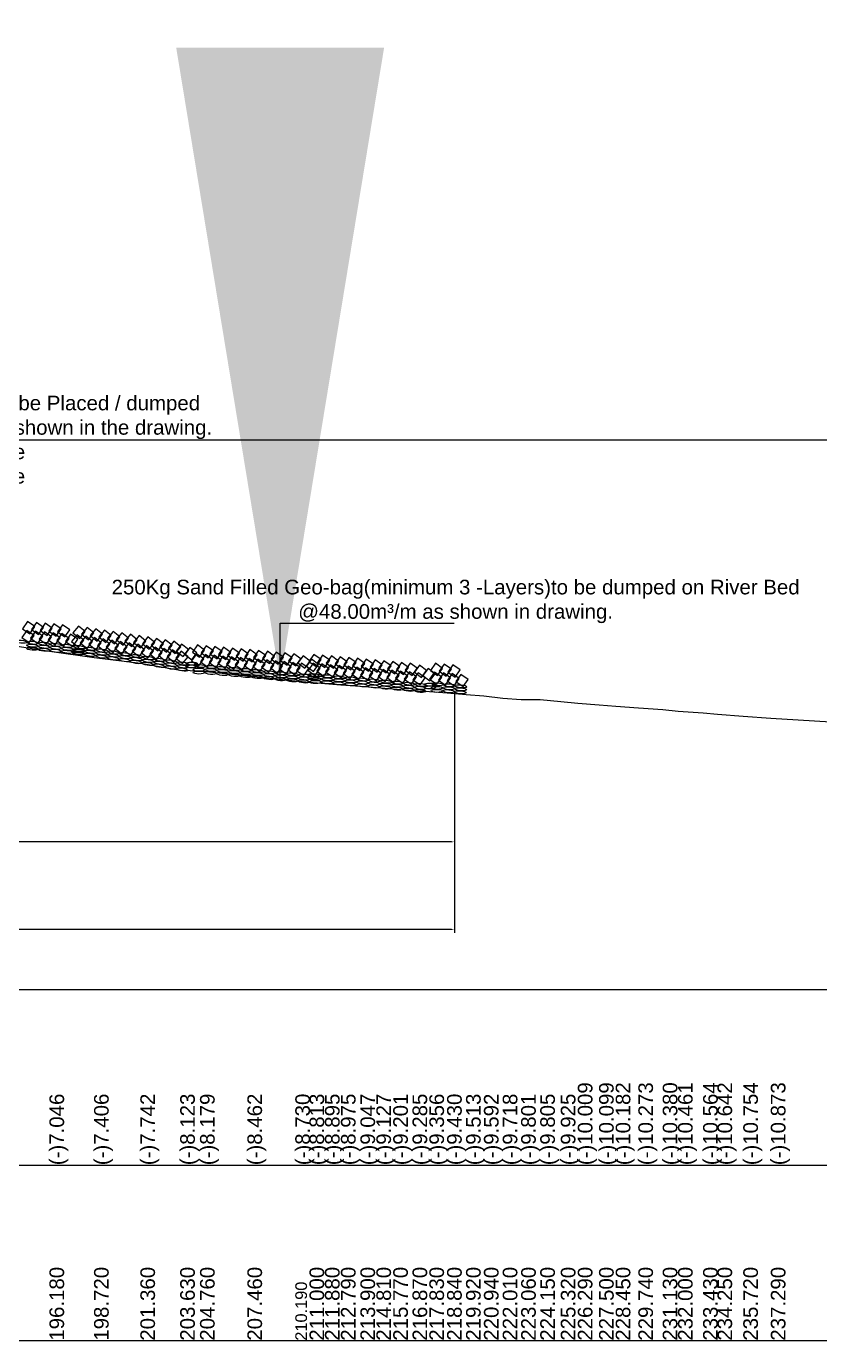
# Model space of a CAD drawing. Header units: inches. Extents: x -885 to 26362, y -28010 to 990.
# Drawn here: x 4471.6 to 4516.8, y -12493.4 to -12418.6 of the extents above; entities that cross this region are included whole.
import ezdxf

# ---------------------------------------------------------------- set-up
doc = ezdxf.new("R2010")
doc.units = ezdxf.units.IN
doc.header["$MEASUREMENT"] = 0
doc.header["$PDMODE"] = 3
for name, color, linetype, lineweight in [('Cross section Data Border', 7, 'Continuous', 9), ('Cross Section Labels', 7, 'Continuous', 9), ('Existing_Bed_Level for Xsection', 7, 'Continuous', 0), ('Long Section Labels', 7, 'Continuous', 9)]:
    doc.layers.add(name, color=color, linetype=linetype, lineweight=lineweight)
doc.styles.get("Standard").update_dxf_attribs({"font": 'arial.ttf'})
doc.dimstyles.get("Standard").update_dxf_attribs({"dimtxt": 0.18, "dimasz": 0.18, "dimexe": 0.18, "dimexo": 0.0625, "dimgap": 0.09, "dimtad": 0, "dimtih": 1, "dimtoh": 1, "dimdec": 4, "dimzin": 0, "dimdsep": 46, "dimtxsty": 'Standard', "dimcen": 0.09, "dimadec": 0, "dimazin": 0, "dimtfac": 1, "dimtdec": 4, "dimtofl": 0, "dimtmove": 0, "dimatfit": 3, "dimfxl": 1, "dimtolj": 1, "dimtzin": 0, "dimarcsym": 0})

# ---------------------------------------------------------------- blocks, each defined once
blk = doc.blocks.new('*D16')
at = {"layer": 'Cross Section Labels', "color": 0, "lineweight": -2, "transparency": 16777216}
for p, q in [((4433.418, -12445.887), (4433.418, -12465.198)), ((4495.998, -12456.538), (4495.998, -12465.198)), ((4433.598, -12465.018), (4463.735, -12465.018)), ((4495.818, -12465.018), (4465.681, -12465.018))]:
    blk.add_line(p, q, dxfattribs=at)
at = {"layer": 'Cross Section Labels', "color": 0, "transparency": 16777216}
for points in [[(4433.598, -12464.988), (4433.598, -12465.048), (4433.418, -12465.018)], [(4495.818, -12464.988), (4495.818, -12465.048), (4495.998, -12465.018)]]:
    blk.add_solid(points, dxfattribs=at)
at = {"layer": 'Defpoints', "color": 0, "transparency": 16777216}
for p in [(4433.418, -12445.825), (4495.998, -12456.475), (4495.998, -12465.018)]:
    blk.add_point(p, dxfattribs=at)
at = {"layer": 'Cross Section Labels', "color": 0, "transparency": 16777216, "insert": (4464.708, -12465.018), "char_height": 0.36, "attachment_point": 5}
blk.add_mtext('\\A1;63.00 m', dxfattribs=at)
blk = doc.blocks.new('*D17')
at = {"layer": 'Cross Section Labels', "color": 0, "lineweight": -2, "transparency": 16777216}
for p, q in [((4433.418, -12445.887), (4433.418, -12470.191)), ((4495.998, -12456.638), (4495.998, -12470.191)), ((4433.598, -12470.011), (4462.058, -12470.011)), ((4495.818, -12470.011), (4467.358, -12470.011))]:
    blk.add_line(p, q, dxfattribs=at)
at = {"layer": 'Cross Section Labels', "color": 0, "transparency": 16777216}
for points in [[(4433.598, -12469.981), (4433.598, -12470.041), (4433.418, -12470.011)], [(4495.818, -12469.981), (4495.818, -12470.041), (4495.998, -12470.011)]]:
    blk.add_solid(points, dxfattribs=at)
at = {"layer": 'Defpoints', "color": 0, "transparency": 16777216}
for p in [(4433.418, -12445.825), (4495.998, -12456.576), (4495.998, -12470.011)]:
    blk.add_point(p, dxfattribs=at)
at = {"layer": 'Cross Section Labels', "color": 0, "transparency": 16777216, "insert": (4464.708, -12470.011), "char_height": 0.36, "attachment_point": 5}
blk.add_mtext('\\A1;Block @49.00 m³/m ^JGoo Bag @48.00 m³/m ', dxfattribs=at)

msp = doc.modelspace()

# ---------------------------------------------------------------- linework, layer by layer
at = {"layer": 'Cross section Data Border'}
msp.add_lwpolyline([(4246.984345, -12473.429598), (4545.159205, -12473.429598), (4545.159205, -12493.409598), (4246.984345, -12493.409598)], close=True, dxfattribs=at)
msp.add_lwpolyline([(4246.984345, -12483.419598), (4545.159205, -12483.419598)], dxfattribs=at)
at = {"layer": 'Existing_Bed_Level for Xsection'}
for points in [[(4276.954345, -12442.127598), (4541.829205, -12442.127598)], [(4470.490615, -12453.779934), (4472.938165, -12454.161552), (4475.475625, -12454.521192), (4478.112985, -12454.856856), (4480.380715, -12455.237475), (4481.509585, -12455.293419), (4484.206885, -12455.576136), (4486.934155, -12455.843868), (4487.743345, -12455.926785), (4488.622465, -12456.008703), (4489.531555, -12456.088623), (4490.640445, -12456.160551), (4491.549535, -12456.240471), (4492.508575, -12456.314397), (4493.607475, -12456.398313), (4494.566515, -12456.469242), (4495.575505, -12456.543168), (4496.654425, -12456.626085), (4497.673405, -12456.705006), (4498.742335, -12456.83088), (4499.791285, -12456.913797), (4500.880195, -12456.917793), (4502.049025, -12457.037673), (4503.018055, -12457.121589), (4504.226845, -12457.211499), (4505.175895, -12457.294416), (4506.464605, -12457.385325), (4507.853215, -12457.492218), (4508.722345, -12457.573137), (4510.150915, -12457.676034), (4510.970095, -12457.753956), (4512.438625, -12457.865844), (4514.007055, -12457.984725), (4518.053005, -12458.218491)]]:
    msp.add_lwpolyline(points, dxfattribs=at)
at = {"layer": 'Long Section Labels'}
for points in [[(4472.104397, -12452.768795), (4471.695384, -12452.482075), (4471.408663, -12452.891087), (4471.817676, -12453.177808)], [(4472.601946, -12452.812894), (4472.192934, -12452.526173), (4471.906213, -12452.935186), (4472.315226, -12453.221907)], [(4473.099496, -12452.856993), (4472.690483, -12452.570272), (4472.403762, -12452.979285), (4472.812775, -12453.266006)], [(4473.597046, -12452.901092), (4473.188033, -12452.614371), (4472.901312, -12453.023384), (4473.310325, -12453.310105)], [(4474.094595, -12452.945191), (4473.685582, -12452.65847), (4473.398862, -12453.067483), (4473.807874, -12453.354204)], [(4474.978815, -12453.047805), (4474.589806, -12452.734481), (4474.276481, -12453.12349), (4474.66549, -12453.436814)], [(4472.060298, -12453.266345), (4471.651285, -12452.979624), (4471.364565, -12453.388637), (4471.773577, -12453.675358)], [(4472.557848, -12453.310444), (4472.148835, -12453.023723), (4471.862114, -12453.432736), (4472.271127, -12453.719457)], [(4473.055397, -12453.354542), (4472.646384, -12453.067822), (4472.359664, -12453.476835), (4472.768676, -12453.763555)], [(4473.552947, -12453.398641), (4473.143934, -12453.111921), (4472.857213, -12453.520934), (4473.266226, -12453.807654)], [(4474.050496, -12453.44274), (4473.641483, -12453.15602), (4473.354763, -12453.565032), (4473.763776, -12453.851753)], [(4474.548046, -12453.486839), (4474.139033, -12453.200118), (4473.852312, -12453.609131), (4474.261325, -12453.895852)], [(4474.901677, -12453.541313), (4474.512668, -12453.227989), (4474.199343, -12453.616998), (4474.588352, -12453.930322)], [(4475.395185, -12453.618451), (4475.006176, -12453.305127), (4474.692851, -12453.694136), (4475.08186, -12454.00746)], [(4475.472323, -12453.124943), (4475.083314, -12452.811619), (4474.769989, -12453.200628), (4475.158998, -12453.513952)], [(4475.888693, -12453.695589), (4475.499683, -12453.382265), (4475.186359, -12453.771274), (4475.575368, -12454.084598)], [(4475.96583, -12453.202081), (4475.576821, -12452.888757), (4475.263497, -12453.277766), (4475.652506, -12453.59109)], [(4476.3822, -12453.772727), (4475.993191, -12453.459403), (4475.679867, -12453.848412), (4476.068876, -12454.161736)], [(4476.459338, -12453.279219), (4476.070329, -12452.965895), (4475.757005, -12453.354904), (4476.146014, -12453.668228)], [(4476.952846, -12453.356357), (4476.563837, -12453.043033), (4476.250513, -12453.432042), (4476.639522, -12453.745366)], [(4477.446354, -12453.433495), (4477.057345, -12453.12017), (4476.74402, -12453.509179), (4477.13303, -12453.822504)], [(4477.939862, -12453.510633), (4477.550853, -12453.197308), (4477.237528, -12453.586317), (4477.626537, -12453.899642)], [(4478.43337, -12453.587771), (4478.044361, -12453.274446), (4477.731036, -12453.663455), (4478.120045, -12453.97678)], [(4478.934179, -12453.671005), (4478.547073, -12453.355333), (4478.231401, -12453.742439), (4478.618507, -12454.058112)], [(4479.427212, -12453.751128), (4479.040105, -12453.435455), (4478.724433, -12453.822562), (4479.111539, -12454.138234)], [(4476.875708, -12453.849865), (4476.486699, -12453.53654), (4476.173375, -12453.925549), (4476.562384, -12454.238874)], [(4477.369216, -12453.927003), (4476.980207, -12453.613678), (4476.666883, -12454.002687), (4477.055892, -12454.316012)], [(4477.862724, -12454.004141), (4477.473715, -12453.690816), (4477.16039, -12454.079825), (4477.5494, -12454.39315)], [(4478.356232, -12454.081278), (4477.967223, -12453.767954), (4477.653898, -12454.156963), (4478.042907, -12454.470288)], [(4478.854057, -12454.164037), (4478.466951, -12453.848365), (4478.151278, -12454.235471), (4478.538384, -12454.551144)], [(4479.347089, -12454.24416), (4478.959983, -12453.928488), (4478.64431, -12454.315594), (4479.031417, -12454.631266)], [(4479.840121, -12454.324283), (4479.453015, -12454.00861), (4479.137343, -12454.395716), (4479.524449, -12454.711389)], [(4479.920244, -12453.83125), (4479.533138, -12453.515578), (4479.217465, -12453.902684), (4479.604571, -12454.218357)], [(4480.333153, -12454.404405), (4479.946047, -12454.088733), (4479.630375, -12454.475839), (4480.017481, -12454.791511)], [(4480.413276, -12453.911373), (4480.02617, -12453.595701), (4479.710497, -12453.982807), (4480.097603, -12454.298479)], [(4480.826185, -12454.484528), (4480.439079, -12454.168855), (4480.123407, -12454.555961), (4480.510513, -12454.871634)], [(4480.856609, -12454.073057), (4480.457441, -12453.772782), (4480.157166, -12454.17195), (4480.556334, -12454.472225)], [(4481.33586, -12454.259516), (4480.934882, -12453.961661), (4480.637028, -12454.362639), (4481.038005, -12454.660493)], [(4481.770814, -12454.100448), (4481.361801, -12453.813728), (4481.07508, -12454.222741), (4481.484093, -12454.509461)], [(4482.268363, -12454.144547), (4481.85935, -12453.857827), (4481.57263, -12454.26684), (4481.981642, -12454.55356)], [(4482.765913, -12454.188646), (4482.3569, -12453.901926), (4482.070179, -12454.310938), (4482.479192, -12454.597659)], [(4483.263462, -12454.232745), (4482.854449, -12453.946024), (4482.567729, -12454.355037), (4482.976742, -12454.641758)], [(4483.761012, -12454.276844), (4483.351999, -12453.990123), (4483.065278, -12454.399136), (4483.474291, -12454.685857)], [(4484.258561, -12454.320943), (4483.849548, -12454.034222), (4483.562828, -12454.443235), (4483.971841, -12454.729956)], [(4484.756111, -12454.365042), (4484.347098, -12454.078321), (4484.060377, -12454.487334), (4484.46939, -12454.774054)], [(4485.25366, -12454.40914), (4484.844647, -12454.12242), (4484.557927, -12454.531433), (4484.96694, -12454.818153)], [(4485.758902, -12454.458836), (4485.351631, -12454.169646), (4485.062441, -12454.576917), (4485.469711, -12454.866107)], [(4486.256175, -12454.505945), (4485.848905, -12454.216755), (4485.559715, -12454.624025), (4485.966985, -12454.913215)], [(4481.726715, -12454.597998), (4481.317702, -12454.311277), (4481.030981, -12454.72029), (4481.439994, -12455.007011)], [(4482.224264, -12454.642097), (4481.815251, -12454.355376), (4481.528531, -12454.764389), (4481.937544, -12455.05111)], [(4482.721814, -12454.686196), (4482.312801, -12454.399475), (4482.02608, -12454.808488), (4482.435093, -12455.095209)], [(4483.219363, -12454.730295), (4482.81035, -12454.443574), (4482.52363, -12454.852587), (4482.932643, -12455.139307)], [(4483.716913, -12454.774393), (4483.3079, -12454.487673), (4483.021179, -12454.896686), (4483.430192, -12455.183406)], [(4484.214462, -12454.818492), (4483.80545, -12454.531772), (4483.518729, -12454.940784), (4483.927742, -12455.227505)], [(4484.712012, -12454.862591), (4484.302999, -12454.57587), (4484.016278, -12454.984883), (4484.425291, -12455.271604)], [(4485.209561, -12454.90669), (4484.800549, -12454.619969), (4484.513828, -12455.028982), (4484.922841, -12455.315703)], [(4485.711793, -12454.95611), (4485.304523, -12454.66692), (4485.015332, -12455.07419), (4485.422603, -12455.36338)], [(4486.209067, -12455.003218), (4485.801796, -12454.714028), (4485.512606, -12455.121299), (4485.919876, -12455.410489)], [(4486.70634, -12455.050327), (4486.29907, -12454.761137), (4486.00988, -12455.168407), (4486.41715, -12455.457598)], [(4486.753449, -12454.553053), (4486.346178, -12454.263863), (4486.056988, -12454.671134), (4486.464259, -12454.960324)], [(4487.203614, -12455.097436), (4486.796343, -12454.808245), (4486.507153, -12455.215516), (4486.914424, -12455.504706)], [(4487.250722, -12454.600162), (4486.843452, -12454.310972), (4486.554262, -12454.718242), (4486.961532, -12455.007433)], [(4487.700887, -12455.144544), (4487.293617, -12454.855354), (4487.004427, -12455.262624), (4487.411697, -12455.551815)], [(4487.782922, -12454.731775), (4487.383754, -12454.4315), (4487.083478, -12454.830668), (4487.482646, -12455.130943)], [(4488.262172, -12454.918233), (4487.861195, -12454.620379), (4487.56334, -12455.021356), (4487.964318, -12455.319211)], [(4488.356465, -12455.135189), (4487.947453, -12454.848468), (4487.660732, -12455.257481), (4488.069745, -12455.544202)], [(4488.400564, -12454.637639), (4487.991551, -12454.350919), (4487.704831, -12454.759932), (4488.113844, -12455.046652)], [(4488.854015, -12455.179288), (4488.445002, -12454.892567), (4488.158281, -12455.30158), (4488.567294, -12455.588301)], [(4488.898114, -12454.681738), (4488.489101, -12454.395018), (4488.20238, -12454.80403), (4488.611393, -12455.090751)], [(4489.351565, -12455.223387), (4488.942552, -12454.936666), (4488.655831, -12455.345679), (4489.064844, -12455.632399)], [(4489.395663, -12454.725837), (4488.98665, -12454.439116), (4488.69993, -12454.848129), (4489.108943, -12455.13485)], [(4489.849114, -12455.267485), (4489.440101, -12454.980765), (4489.153381, -12455.389778), (4489.562393, -12455.676498)], [(4489.893213, -12454.769936), (4489.4842, -12454.483215), (4489.197479, -12454.892228), (4489.606492, -12455.178949)], [(4490.390762, -12454.814035), (4489.98175, -12454.527314), (4489.695029, -12454.936327), (4490.104042, -12455.223048)], [(4490.888312, -12454.858134), (4490.479299, -12454.571413), (4490.192578, -12454.980426), (4490.601591, -12455.267146)], [(4491.385862, -12454.902232), (4490.976849, -12454.615512), (4490.690128, -12455.024525), (4491.099141, -12455.311245)], [(4491.883411, -12454.946331), (4491.474398, -12454.659611), (4491.187678, -12455.068623), (4491.59669, -12455.355344)], [(4492.388652, -12454.996027), (4491.981382, -12454.706837), (4491.692192, -12455.114107), (4492.099462, -12455.403298)], [(4492.885926, -12455.043136), (4492.478655, -12454.753946), (4492.189465, -12455.161216), (4492.596736, -12455.450406)], [(4493.3832, -12455.090244), (4492.975929, -12454.801054), (4492.686739, -12455.208325), (4493.094009, -12455.497515)], [(4493.880473, -12455.137353), (4493.473203, -12454.848163), (4493.184012, -12455.255433), (4493.591283, -12455.544623)], [(4494.412672, -12455.268966), (4494.013504, -12454.968691), (4493.713229, -12455.367858), (4494.112397, -12455.668134)], [(4495.320753, -12455.142944), (4494.91174, -12454.856224), (4494.625019, -12455.265237), (4495.034032, -12455.551957)], [(4495.818302, -12455.187043), (4495.409289, -12454.900323), (4495.122569, -12455.309335), (4495.531581, -12455.596056)], [(4496.315852, -12455.231142), (4495.906839, -12454.944421), (4495.620118, -12455.353434), (4496.029131, -12455.640155)], [(4490.346664, -12455.311584), (4489.937651, -12455.024864), (4489.65093, -12455.433876), (4490.059943, -12455.720597)], [(4490.844213, -12455.355683), (4490.4352, -12455.068962), (4490.14848, -12455.477975), (4490.557492, -12455.764696)], [(4491.341763, -12455.399782), (4490.93275, -12455.113061), (4490.646029, -12455.522074), (4491.055042, -12455.808795)], [(4491.839312, -12455.443881), (4491.430299, -12455.15716), (4491.143579, -12455.566173), (4491.552592, -12455.852894)], [(4492.341544, -12455.493301), (4491.934273, -12455.204111), (4491.645083, -12455.611381), (4492.052354, -12455.900571)], [(4492.838817, -12455.540409), (4492.431547, -12455.251219), (4492.142357, -12455.65849), (4492.549627, -12455.94768)], [(4493.336091, -12455.587518), (4492.92882, -12455.298328), (4492.63963, -12455.705598), (4493.046901, -12455.994788)], [(4493.833365, -12455.634626), (4493.426094, -12455.345436), (4493.136904, -12455.752707), (4493.544174, -12456.041897)], [(4494.330638, -12455.681735), (4493.923368, -12455.392545), (4493.634177, -12455.799815), (4494.041448, -12456.089006)], [(4494.891923, -12455.455424), (4494.490945, -12455.15757), (4494.193091, -12455.558547), (4494.594068, -12455.856402)], [(4495.276654, -12455.640494), (4494.867641, -12455.353773), (4494.58092, -12455.762786), (4494.989933, -12456.049507)], [(4495.774203, -12455.684593), (4495.36519, -12455.397872), (4495.07847, -12455.806885), (4495.487483, -12456.093606)], [(4496.271753, -12455.728692), (4495.86274, -12455.441971), (4495.576019, -12455.850984), (4495.985032, -12456.137704)], [(4496.769302, -12455.77279), (4496.360289, -12455.48607), (4496.073569, -12455.895083), (4496.482582, -12456.181803)]]:
    msp.add_lwpolyline(points, close=True, dxfattribs=at)
for centre, major_axis in [((4471.321067, -12453.62878), (0.331169, -0.029352)), ((4471.953418, -12454.025818), (0.331169, -0.029352)), ((4471.968411, -12453.856652), (0.331169, -0.029352)), ((4471.983405, -12453.687485), (0.331169, -0.029352)), ((4472.615756, -12454.084523), (0.331169, -0.029352)), ((4472.630749, -12453.915356), (0.331169, -0.029352)), ((4472.645743, -12453.746189), (0.331169, -0.029352)), ((4473.278094, -12454.143227), (0.331169, -0.029352)), ((4473.293087, -12453.97406), (0.331169, -0.029352)), ((4473.308081, -12453.804894), (0.331169, -0.029352)), ((4473.940432, -12454.201932), (0.331169, -0.029352)), ((4473.955425, -12454.032765), (0.331169, -0.029352)), ((4473.970419, -12453.863598), (0.331169, -0.029352)), ((4474.572219, -12454.304737), (0.331778, -0.021392)), ((4474.582887, -12454.139287), (0.331778, -0.021392)), ((4474.60277, -12454.260636), (0.331169, -0.029352)), ((4474.617763, -12454.091469), (0.331169, -0.029352)), ((4474.633457, -12453.930849), (0.328479, -0.051343)), ((4475.264187, -12454.201328), (0.328479, -0.051343)), ((4475.290414, -12454.033535), (0.328479, -0.051343)), ((4475.921145, -12454.304014), (0.328479, -0.051343)), ((4475.947372, -12454.136221), (0.328479, -0.051343)), ((4476.60433, -12454.238907), (0.328479, -0.051343)), ((4477.261287, -12454.341593), (0.328479, -0.051343)), ((4475.237961, -12454.36912), (0.328479, -0.051343)), ((4475.894918, -12454.471806), (0.328479, -0.051343)), ((4476.551876, -12454.574492), (0.328479, -0.051343)), ((4476.578103, -12454.4067), (0.328479, -0.051343)), ((4477.208834, -12454.677178), (0.328479, -0.051343)), ((4477.23506, -12454.509386), (0.328479, -0.051343)), ((4477.865791, -12454.779864), (0.328479, -0.051343)), ((4477.892018, -12454.612071), (0.328479, -0.051343)), ((4477.918245, -12454.444279), (0.328479, -0.051343)), ((4478.522691, -12454.886179), (0.328162, -0.05333)), ((4478.549932, -12454.718549), (0.328162, -0.05333)), ((4478.577174, -12454.550918), (0.328162, -0.05333)), ((4479.179015, -12454.992839), (0.328162, -0.05333)), ((4479.206257, -12454.825208), (0.328162, -0.05333)), ((4479.233498, -12454.657577), (0.328162, -0.05333)), ((4479.835339, -12455.099498), (0.328162, -0.05333)), ((4479.862581, -12454.931867), (0.328162, -0.05333)), ((4479.889822, -12454.764236), (0.328162, -0.05333)), ((4480.518905, -12455.038526), (0.328162, -0.05333)), ((4480.546147, -12454.870895), (0.328162, -0.05333)), ((4481.036543, -12455.035252), (0.332361, -0.008387)), ((4481.040725, -12454.869512), (0.332361, -0.008387)), ((4481.485033, -12455.004532), (0.331169, -0.029352)), ((4482.147371, -12455.063237), (0.331169, -0.029352)), ((4480.491663, -12455.206157), (0.328162, -0.05333)), ((4481.448458, -12455.215876), (0.332466, 0.000752)), ((4481.448833, -12455.381669), (0.332466, 0.000752)), ((4482.117384, -12455.401571), (0.331169, -0.029352)), ((4482.132378, -12455.232404), (0.331169, -0.029352)), ((4482.779722, -12455.460275), (0.331169, -0.029352)), ((4482.794716, -12455.291108), (0.331169, -0.029352)), ((4482.809709, -12455.121941), (0.331169, -0.029352)), ((4483.44206, -12455.518979), (0.331169, -0.029352)), ((4483.457053, -12455.349812), (0.331169, -0.029352)), ((4483.472047, -12455.180646), (0.331169, -0.029352)), ((4484.104398, -12455.577684), (0.331169, -0.029352)), ((4484.119391, -12455.408517), (0.331169, -0.029352)), ((4484.134385, -12455.23935), (0.331169, -0.029352)), ((4484.766736, -12455.636388), (0.331169, -0.029352)), ((4484.781729, -12455.467221), (0.331169, -0.029352)), ((4484.796723, -12455.298054), (0.331169, -0.029352)), ((4485.429257, -12455.698718), (0.330985, -0.031355)), ((4485.445274, -12455.529645), (0.330985, -0.031355)), ((4485.461291, -12455.360572), (0.330985, -0.031355)), ((4486.091228, -12455.761429), (0.330985, -0.031355)), ((4486.107245, -12455.592356), (0.330985, -0.031355)), ((4486.123262, -12455.423283), (0.330985, -0.031355)), ((4486.753198, -12455.824139), (0.330985, -0.031355)), ((4486.769215, -12455.655066), (0.330985, -0.031355)), ((4486.785232, -12455.485993), (0.330985, -0.031355)), ((4487.431186, -12455.717777), (0.330985, -0.031355)), ((4487.447203, -12455.548704), (0.330985, -0.031355)), ((4487.962855, -12455.69397), (0.332361, -0.008387)), ((4487.967037, -12455.52823), (0.332361, -0.008387)), ((4488.078208, -12455.753067), (0.332466, 0.000752)), ((4488.114784, -12455.541723), (0.331169, -0.029352)), ((4488.762128, -12455.769595), (0.331169, -0.029352)), ((4488.777122, -12455.600428), (0.331169, -0.029352)), ((4489.424466, -12455.828299), (0.331169, -0.029352)), ((4489.43946, -12455.659132), (0.331169, -0.029352)), ((4490.101798, -12455.717836), (0.331169, -0.029352)), ((4490.764136, -12455.776541), (0.331169, -0.029352)), ((4491.426474, -12455.835245), (0.331169, -0.029352)), ((4487.415169, -12455.88685), (0.330985, -0.031355)), ((4488.078583, -12455.918859), (0.332466, 0.000752)), ((4488.747135, -12455.938761), (0.331169, -0.029352)), ((4489.409473, -12455.997466), (0.331169, -0.029352)), ((4490.071811, -12456.05617), (0.331169, -0.029352)), ((4490.086804, -12455.887003), (0.331169, -0.029352)), ((4490.734149, -12456.114875), (0.331169, -0.029352)), ((4490.749142, -12455.945708), (0.331169, -0.029352)), ((4491.396486, -12456.173579), (0.331169, -0.029352)), ((4491.41148, -12456.004412), (0.331169, -0.029352)), ((4492.059008, -12456.235908), (0.330985, -0.031355)), ((4492.075025, -12456.066835), (0.330985, -0.031355)), ((4492.091042, -12455.897762), (0.330985, -0.031355)), ((4492.720979, -12456.298619), (0.330985, -0.031355)), ((4492.736996, -12456.129546), (0.330985, -0.031355)), ((4492.753012, -12455.960473), (0.330985, -0.031355)), ((4493.382949, -12456.36133), (0.330985, -0.031355)), ((4493.398966, -12456.192257), (0.330985, -0.031355)), ((4493.414983, -12456.023184), (0.330985, -0.031355)), ((4494.04492, -12456.424041), (0.330985, -0.031355)), ((4494.060937, -12456.254968), (0.330985, -0.031355)), ((4494.076954, -12456.085895), (0.330985, -0.031355)), ((4494.592606, -12456.231161), (0.332361, -0.008387)), ((4494.596788, -12456.06542), (0.332361, -0.008387)), ((4494.998397, -12456.258372), (0.332466, 0.000752)), ((4494.998772, -12456.424164), (0.332466, 0.000752)), ((4495.034972, -12456.047028), (0.331169, -0.029352)), ((4495.667323, -12456.444066), (0.331169, -0.029352)), ((4495.682317, -12456.2749), (0.331169, -0.029352)), ((4495.69731, -12456.105733), (0.331169, -0.029352)), ((4496.329661, -12456.502771), (0.331169, -0.029352)), ((4496.344654, -12456.333604), (0.331169, -0.029352)), ((4496.359648, -12456.164437), (0.331169, -0.029352))]:
    msp.add_ellipse(centre, major_axis=major_axis, ratio=0.255, dxfattribs=at)

# ---------------------------------------------------------------- texts
at = {"layer": 'Cross Section Labels', "char_height": 0.8325, "attachment_point": 8}
for s, insert in [(' Assorted 2 Layers C.C Blocks(excluding Blocks at key) to be Placed / dumped^J@49.00 m³/m (excluding void) at or below Working LWL as shown in the drawing.^J450 x 450 x 450-------- - 60 % by volume^J350 x 350 x 350-------- - 40 % by volume', (4461.218584, -12444.87173)), ('250Kg Sand Filled Geo-bag(minimum 3 -Layers)to be dumped on River Bed^J@48.00m³/m as shown in drawing.', (4496.061754, -12452.572117))]:
    msp.add_mtext(s, dxfattribs=dict(at, insert=insert))
at = {"layer": 'Long Section Labels', "attachment_point": 1, "rotation": 90}
for s, insert, char_height in [('(-)10.009', (4503.018055, -12483.419598), 0.8325), ('(-)10.099', (4504.226845, -12483.419598), 0.8325), ('(-)10.182', (4505.175895, -12483.419598), 0.8325), ('(-)10.273', (4506.464605, -12483.419598), 0.8325), ('(-)10.380', (4507.853215, -12483.419598), 0.8325), ('(-)10.461', (4508.722345, -12483.419598), 0.8325), ('(-)10.564', (4510.150915, -12483.419598), 0.8325), ('(-)10.642', (4510.970095, -12483.419598), 0.8325), ('(-)10.754', (4512.438625, -12483.419598), 0.8325), ('(-)10.873', (4514.007055, -12483.419598), 0.8325), ('(-)7.046', (4472.938165, -12483.419598), 0.8325), ('(-)7.406', (4475.475625, -12483.419598), 0.8325), ('(-)7.742', (4478.112985, -12483.419598), 0.8325), ('(-)8.123', (4480.380715, -12483.419598), 0.8325), ('(-)8.179', (4481.509585, -12483.419598), 0.8325), ('(-)8.462', (4484.206885, -12483.419598), 0.8325), ('(-)8.730', (4486.934155, -12483.419598), 0.8325), ('(-)8.813', (4487.743345, -12483.419598), 0.8325), ('(-)8.895', (4488.622465, -12483.419598), 0.8325), ('(-)8.975', (4489.531555, -12483.419598), 0.8325), ('(-)9.047', (4490.640445, -12483.419598), 0.8325), ('(-)9.127', (4491.549535, -12483.419598), 0.8325), ('(-)9.201', (4492.508575, -12483.419598), 0.8325), ('(-)9.285', (4493.607475, -12483.419598), 0.8325), ('(-)9.356', (4494.566515, -12483.419598), 0.8325), ('(-)9.430', (4495.575505, -12483.419598), 0.8325), ('(-)9.513', (4496.654425, -12483.419598), 0.8325), ('(-)9.592', (4497.673405, -12483.419598), 0.8325), ('(-)9.718', (4498.742335, -12483.419598), 0.8325), ('(-)9.801', (4499.791285, -12483.419598), 0.8325), ('(-)9.805', (4500.880195, -12483.419598), 0.8325), ('(-)9.925', (4502.049025, -12483.419598), 0.8325), ('196.180', (4472.938165, -12493.409598), 0.8325), ('198.720', (4475.475625, -12493.409598), 0.8325), ('201.360', (4478.112985, -12493.409598), 0.8325), ('203.630', (4480.380715, -12493.409598), 0.8325), ('204.760', (4481.509585, -12493.409598), 0.8325), ('207.460', (4484.206885, -12493.409598), 0.8325), ('211.000', (4487.743345, -12493.409598), 0.8325), ('211.880', (4488.622465, -12493.409598), 0.8325), ('212.790', (4489.531555, -12493.409598), 0.8325), ('213.900', (4490.640445, -12493.409598), 0.8325), ('214.810', (4491.549535, -12493.409598), 0.8325), ('215.770', (4492.508575, -12493.409598), 0.8325), ('216.870', (4493.607475, -12493.409598), 0.8325), ('217.830', (4494.566515, -12493.409598), 0.8325), ('218.840', (4495.575505, -12493.409598), 0.8325), ('219.920', (4496.654425, -12493.409598), 0.8325), ('220.940', (4497.673405, -12493.409598), 0.8325), ('222.010', (4498.742335, -12493.409598), 0.8325), ('223.060', (4499.791285, -12493.409598), 0.8325), ('224.150', (4500.880195, -12493.409598), 0.8325), ('225.320', (4502.049025, -12493.409598), 0.8325), ('226.290', (4503.018055, -12493.409598), 0.8325), ('227.500', (4504.226845, -12493.409598), 0.8325), ('228.450', (4505.175895, -12493.409598), 0.8325), ('229.740', (4506.464605, -12493.409598), 0.8325), ('231.130', (4507.853215, -12493.409598), 0.8325), ('232.000', (4508.722345, -12493.409598), 0.8325), ('233.430', (4510.150915, -12493.409598), 0.8325), ('234.250', (4510.970095, -12493.409598), 0.8325), ('235.720', (4512.438625, -12493.409598), 0.8325), ('237.290', (4514.007055, -12493.409598), 0.8325), ('210.190', (4486.934155, -12493.409598), 0.666)]:
    msp.add_mtext(s, dxfattribs=dict(at, insert=insert, char_height=char_height))

# ---------------------------------------------------------------- dimensions: what is measured, and where the dimension line sits
at = {"layer": 'Cross Section Labels'}
for base, p2, text, picture, middle in [((4495.998269, -12465.01776), (4495.998269, -12456.475142), '63.00 m', '*D16', (4464.707997, -12465.01776)), ((4495.998269, -12470.010578), (4495.998269, -12456.575659), 'Block @49.00 m³/m ^JGoo Bag @48.00 m³/m ', '*D17', (4464.707997, -12470.010578))]:
    dim = msp.add_linear_dim(base=base, p1=(4433.417725, -12445.824897), p2=p2, text=text, dimstyle='Standard', override={"dimtxt": 0.36, "dimasz": 0.18}, dxfattribs=at)
    dim.commit()
    dim.dimension.update_dxf_attribs({"geometry": picture, "text_midpoint": middle})

# ---------------------------------------------------------------- leaders
at = {"layer": 'Cross Section Labels', "annotation_type": 0, "has_hookline": 1, "hookline_direction": 0}
for points, text_width in [([(4451.228584, -12448.859212), (4451.228584, -12444.87173), (4461.128584, -12444.87173)], 41.804447), ([(4486.071754, -12455.818435), (4486.071754, -12452.572117), (4495.971754, -12452.572117)], 39.056516)]:
    msp.add_leader(points, dimstyle='Standard', override={"dimasz": 36}, dxfattribs=dict(at, text_width=text_width))

doc.saveas('drawing.dxf')
